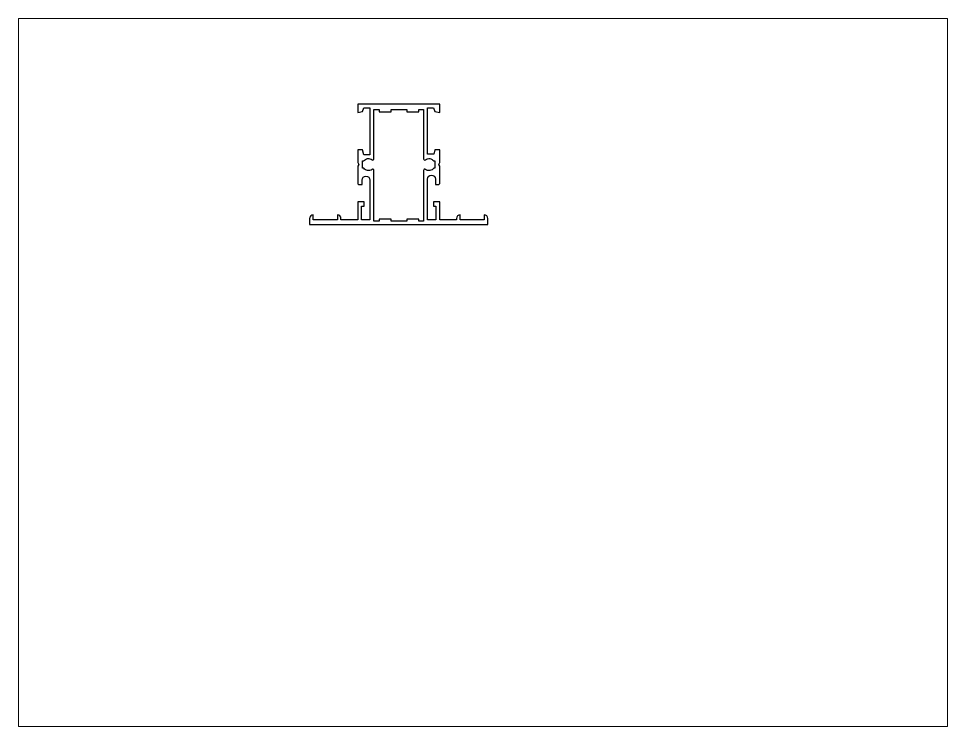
# Paper-space layout 'Layout1' of a CAD drawing. Extents: x 27 to 240, y 20 to 183.
# The model-space entities are those that its viewports show. They can reach past a viewport. Long polylines and large blocks are cut down to what shows.
import ezdxf

# ---------------------------------------------------------------- set-up
doc = ezdxf.new("R2010")
doc.units = 0
doc.header["$LTSCALE"] = 15
doc.layers.get('0').update_dxf_attribs({"linetype": 'CONTINUOUS'})

msp = doc.modelspace()

# ---------------------------------------------------------------- linework, layer by layer
at = {"color": 0, "linetype": 'CONTINUOUS', "ltscale": 0.05}
for points in [[(118.52, 191.72), (192.52, 191.72), (192.52, 194.22, 0.414214), (191.02, 195.72), (191.02, 193.72), (181.02, 193.72), (181.02, 195.72, 0.414214), (179.52, 194.22), (179.52, 193.72), (172.52, 193.72), (172.52, 201.22), (169.92, 201.22), (169.92, 199.42), (170.92, 199.42), (170.92, 193.72), (167.52, 193.72), (167.52, 210.62, -1), (170.72, 210.62), (170.72, 208.31), (172.02, 208.31, 0.414214), (172.52, 208.81), (172.52, 215.91), (172.12, 216.71), (172.52, 217.51), (172.52, 222.71), (170.52, 222.71), (170.12, 221.02), (167.52, 221.02), (167.52, 240.22), (170.02, 240.22), (170.52, 238.62), (172.52, 238.22), (172.52, 241.72), (138.52, 241.72), (138.52, 238.22), (140.52, 238.62), (141.02, 240.22), (143.52, 240.22), (143.52, 220.62), (141.02, 220.62), (140.52, 222.71), (138.52, 222.71), (138.52, 217.51), (138.92, 216.71), (138.52, 215.91), (138.52, 208.81, 0.414214), (139.02, 208.31), (140.32, 208.31), (140.32, 210.22, -1), (143.52, 210.22), (143.52, 193.72), (140.12, 193.72), (140.12, 199.42), (141.12, 199.42), (141.12, 201.22), (138.52, 201.22), (138.52, 193.72), (131.52, 193.72), (131.52, 194.22, 0.414214), (130.02, 195.72), (130.02, 193.72), (120.02, 193.72), (120.02, 195.72, 0.414214), (118.52, 194.22)], [(170.04, 218.12), (170.54, 218.12), (170.54, 215.12), (170.04, 215.12, -0.425187), (166.63, 214.63, 0.623581), (165.82, 214.23), (165.82, 193.07), (163.92, 193.07), (163.92, 194.02), (158.92, 194.02), (158.92, 193.07), (152.42, 193.07), (152.42, 194.02), (147.42, 194.02), (147.42, 193.07), (145.22, 193.07), (145.22, 214.23, 0.623581), (144.42, 214.63, -0.425187), (141, 215.12), (140.5, 215.12), (140.5, 218.12), (141, 218.12, -0.425187), (144.42, 218.62, 0.623581), (145.22, 219.02), (145.22, 239.47), (147.42, 239.47), (147.42, 238.52), (152.42, 238.52), (152.42, 239.47), (158.92, 239.47), (158.92, 238.52), (163.92, 238.52), (163.92, 239.47), (165.82, 239.47), (165.82, 219.02, 0.623581), (166.63, 218.62, -0.425187)]]:
    msp.add_lwpolyline(points, format="xyb", close=True, dxfattribs=at)

psp = doc.layouts.get("Layout1")

# ---------------------------------------------------------------- viewports
at = {"layer": '0', "color": 0, "linetype": 'BYBLOCK', "ltscale": 0.05}
psp.add_viewport(center=(133.35, 101.6), size=(213.36, 162.56), view_center_point=(190.51, 130.3), view_height=293.8955, dxfattribs=at)

doc.saveas('drawing.dxf')
